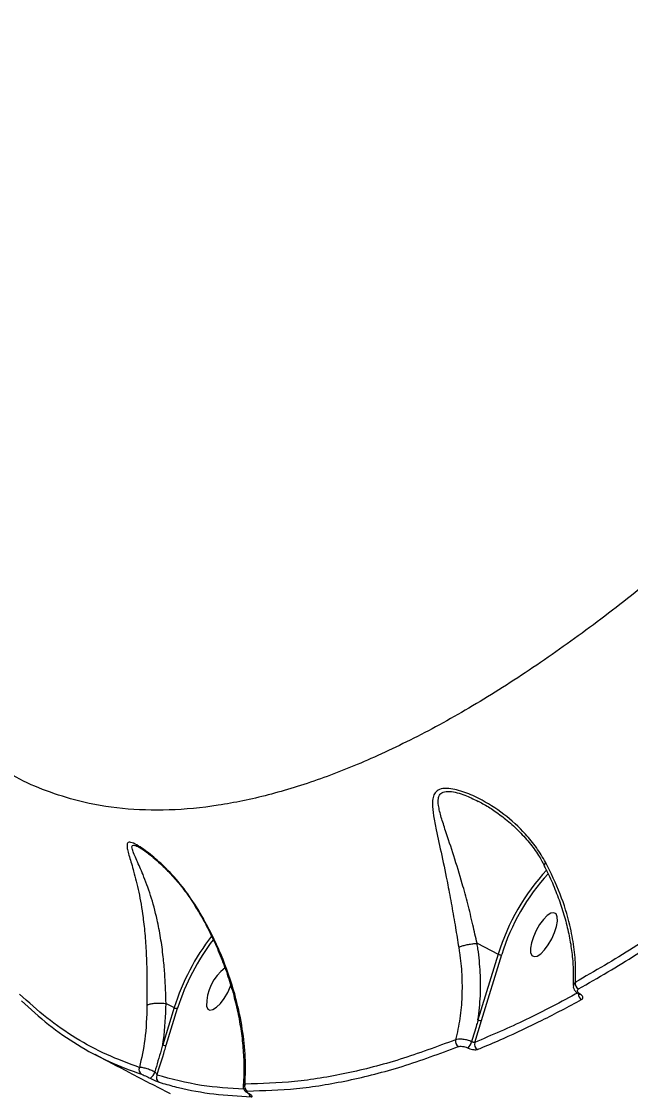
# Model space of a CAD drawing. Header units: millimetres. Extents: x -7447 to 8662, y -5576 to 6370.
# Drawn here: x 1336.4 to 1449.1, y -2376 to -2176.7 of the extents above; entities that cross this region are included whole.
import ezdxf

# ---------------------------------------------------------------- set-up
doc = ezdxf.new("R2010")
doc.units = ezdxf.units.MM
doc.layers.add('DiKom', color=7, linetype='Continuous')
doc.layers.add('DIKOM_ОБЪЕКТ', color=7, linetype='Continuous')
doc.styles.add('style1', font='arial.ttf', dxfattribs={"width": 0.8})
doc.dimstyles.new('1-50', dxfattribs={"dimtxt": 300, "dimasz": 200, "dimexe": 100, "dimexo": 0, "dimgap": 100, "dimtad": 1, "dimdec": 0, "dimtxsty": 'style1', "dimcen": 0, "dimclrd": 7, "dimclre": 7, "dimadec": 1, "dimazin": 2, "dimtfac": 1, "dimtdec": 0, "dimtmove": 1, "dimatfit": 3, "dimfxl": 0, "dimlwd": 25, "dimlwe": 18, "dimarcsym": 0})

# ---------------------------------------------------------------- blocks, each defined once
blk = doc.blocks.new('*D11')
at = {"color": 7, "linetype": 'Continuous', "lineweight": 18, "transparency": 16777216}
for p, q in [((2045.4, 3512.26), (7772.09, 3512.26)), ((-1858.48, -4091.08), (7772.09, -4091.08))]:
    blk.add_line(p, q, dxfattribs=at)
at = {"color": 7, "linetype": 'Continuous', "lineweight": 25, "transparency": 16777216}
blk.add_line((7672.09, -3891.08), (7672.09, 3312.26), dxfattribs=at)
at = {"color": 7, "linetype": 'Continuous', "transparency": 16777216}
for points in [[(7638.76, 3312.26), (7705.42, 3312.26), (7672.09, 3512.26)], [(7638.76, -3891.08), (7705.42, -3891.08), (7672.09, -4091.08)]]:
    blk.add_solid(points, dxfattribs=at)
at = {"layer": 'Defpoints', "color": 0, "linetype": 'Continuous', "transparency": 16777216}
for p in [(2045.4, 3512.26), (7672.09, 3512.26), (-1858.48, -4091.08)]:
    blk.add_point(p, dxfattribs=at)
at = {"color": 0, "linetype": 'Continuous', "lineweight": 15, "transparency": 16777216, "insert": (7418.92, 3.22), "char_height": 300, "attachment_point": 5, "rotation": 90, "style": 'style1'}
blk.add_mtext('7600', dxfattribs=at)
blk = doc.blocks.new('*D12')
at = {"layer": 'Defpoints', "color": 0, "transparency": 16777216}
for p in [(-7446.93, 5919.72), (-7446.93, 736.93), (6905.53, -2412.68)]:
    blk.add_point(p, dxfattribs=at)
at = {"layer": 'DiKom', "color": 7, "lineweight": 18, "transparency": 16777216}
for p, q in [((-7446.93, 736.93), (-7446.93, 6019.72)), ((6905.53, -2412.68), (6905.53, 6019.72))]:
    blk.add_line(p, q, dxfattribs=at)
at = {"layer": 'DiKom', "color": 7, "lineweight": 25, "transparency": 16777216}
blk.add_line((6705.53, 5919.72), (-7246.93, 5919.72), dxfattribs=at)
at = {"layer": 'DiKom', "color": 7, "transparency": 16777216}
for points in [[(-7246.93, 5953.05), (-7246.93, 5886.39), (-7446.93, 5919.72)], [(6705.53, 5953.05), (6705.53, 5886.39), (6905.53, 5919.72)]]:
    blk.add_solid(points, dxfattribs=at)
at = {"layer": 'DiKom', "color": 0, "transparency": 16777216, "insert": (-918.31, 6173), "char_height": 300, "attachment_point": 5, "style": 'style1'}
blk.add_mtext('14300', dxfattribs=at)
blk = doc.blocks.new('*D13')
at = {"layer": 'Defpoints', "color": 0, "transparency": 16777216}
for p in [(2049.72, 5594.27), (-1141.86, -5576.35), (8561.69, -5576.35)]:
    blk.add_point(p, dxfattribs=at)
at = {"layer": 'DiKom', "color": 7, "lineweight": 18, "transparency": 16777216}
for p, q in [((2049.72, 5594.27), (8661.69, 5594.27)), ((-1141.86, -5576.35), (8661.69, -5576.35))]:
    blk.add_line(p, q, dxfattribs=at)
at = {"layer": 'DiKom', "color": 7, "lineweight": 25, "transparency": 16777216}
blk.add_line((8561.69, 5394.27), (8561.69, -5376.35), dxfattribs=at)
at = {"layer": 'DiKom', "color": 7, "transparency": 16777216}
for points in [[(8528.35, 5394.27), (8595.02, 5394.27), (8561.69, 5594.27)], [(8528.35, -5376.35), (8595.02, -5376.35), (8561.69, -5576.35)]]:
    blk.add_solid(points, dxfattribs=at)
at = {"layer": 'DiKom', "color": 0, "transparency": 16777216, "insert": (8308.52, 8.96), "char_height": 300, "attachment_point": 5, "rotation": 90, "style": 'style1'}
blk.add_mtext('11200', dxfattribs=at)

msp = doc.modelspace()

# ---------------------------------------------------------------- linework, layer by layer
at = {"layer": 'DIKOM_ОБЪЕКТ', "color": 7, "linetype": 'Continuous', "lineweight": 15}
for p, q in [((1420.78, -2321.1), (1420.94, -2321.17)), ((1357.97, -2329.56), (1358.09, -2329.63)), ((1420.74, -2347.46), (1424.65, -2349.46)), ((1424.65, -2349.46), (1420.91, -2361.63)), ((1421.57, -2361.73), (1425.31, -2349.55)), ((1363.2, -2358.62), (1363.19, -2358.62)), ((1363.2, -2358.62), (1364.67, -2359.37)), ((1364.67, -2359.37), (1362.56, -2366.25)), ((1363.22, -2366.35), (1365.33, -2359.47)), ((1420.3, -2365.81), (1421.57, -2361.73))]:
    msp.add_line(p, q, dxfattribs=at)
at = {"layer": 'DIKOM_ОБЪЕКТ', "color": 7, "linetype": 'Continuous', "lineweight": 15, "flags": 128}
for points in [[(1430.64, -2349.18), (1430.88, -2349.71), (1431.29, -2349.93), (1431.85, -2349.82), (1432.51, -2349.39), (1433.22, -2348.67), (1433.92, -2347.73), (1434.56, -2346.63), (1435.08, -2345.47), (1435.44, -2344.35), (1435.61, -2343.34), (1435.58, -2342.54), (1435.35, -2342.01), (1434.94, -2341.79), (1434.38, -2341.89), (1433.72, -2342.33), (1433.01, -2343.04), (1432.3, -2343.99), (1431.67, -2345.09), (1431.15, -2346.24), (1430.79, -2347.37), (1430.61, -2348.38), (1430.64, -2349.18)], [(1370.67, -2359.1), (1370.9, -2359.63), (1371.31, -2359.85), (1371.87, -2359.74), (1372.53, -2359.31), (1373.25, -2358.59), (1373.95, -2357.65), (1374.59, -2356.55), (1375.11, -2355.39), (1375.17, -2355.21)], [(1378.49, -2375.31), (1378.53, -2375.32), (1378.59, -2375.34)]]:
    msp.add_lwpolyline(points, dxfattribs=at)
at = {"layer": 'DIKOM_ОБЪЕКТ', "color": 7, "linetype": 'Continuous', "lineweight": 15}
for centre, radius, start, end in [((1463.22, -2361.3), 40.34, 137.1696, 162.9275), ((1462.63, -2360.98), 39.03, 137.4074, 162.9734), ((1405.23, -2372.14), 42.51, 142.2525, 162.5254), ((1404.66, -2371.84), 41.23, 142.5811, 162.5284), ((1425.1, -2348.69), 0.886, 239.8677, 284.0298), ((1379.66, -2359.05), 9, 128.1629, 180.3235), ((1440.07, -2354.88), 1.16, 169.3357, 241.805), ((1440.65, -2356.83), 1.17, 179.6738, 241.5734), ((1439.68, -2356.59), 0.314, 242.7283, 294.2336), ((1365.12, -2358.61), 0.886, 239.8677, 284.0298), ((1421.36, -2360.87), 0.886, 239.8715, 284.026), ((1363.01, -2365.49), 0.886, 239.8662, 284.0313), ((1417.85, -2365.6), 1.12, 165.2411, 241.0836), ((1416.93, -2364.88), 2.91, 317.3604, 344.0873), ((1421.37, -2366.14), 1.12, 162.9823, 241.2728), ((1359.15, -2370.86), 0.988, 154.9298, 240.1145), ((1358.82, -2370.62), 2.36, 308.7495, 343.9995), ((1362.39, -2372.32), 0.994, 152.7231, 240.1233), ((1378.77, -2373.91), 1.04, 158.3687, 240.1966), ((1379.4, -2375.03), 0.969, 197.4739, 241.642)]:
    msp.add_arc(centre, radius, start, end, dxfattribs=at)
for points, knots in [([(1619.12, -2061.91), (1616.16, -2067.42), (1610.23, -2078.45), (1601.01, -2094.68), (1591.59, -2110.64), (1581.82, -2126.46), (1571.72, -2142.12), (1561.31, -2157.55), (1550.76, -2172.5), (1539.79, -2187.34), (1528.4, -2201.98), (1516.64, -2216.32), (1504.72, -2230.05), (1492.7, -2243.08), (1480.61, -2255.36), (1468.73, -2266.6), (1457.1, -2276.79), (1445.75, -2285.95), (1434.47, -2294.22), (1423.33, -2301.56), (1412.35, -2307.9), (1401.79, -2313.1), (1391.68, -2317.17), (1382.03, -2320.15), (1372.68, -2322.09), (1363.67, -2322.95), (1355.04, -2322.68), (1347.51, -2321.4), (1341.02, -2319.31), (1336.7, -2317.5), (1334.47, -2316.1), (1333.98, -2315.8)], [0, 0, 0, 0, 0.032434, 0.064907, 0.097379, 0.129813, 0.163577, 0.197385, 0.231192, 0.264956, 0.301667, 0.338406, 0.375117, 0.412901, 0.450715, 0.488498, 0.525088, 0.561705, 0.598295, 0.635952, 0.67364, 0.711297, 0.7478, 0.784331, 0.820833, 0.8584, 0.895997, 0.933564, 0.962721, 0.991879, 1, 1, 1, 1]), ([(1433.42, -2332.45), (1432.88, -2331.53), (1431.78, -2329.67), (1429.25, -2326.61), (1425.73, -2323.41), (1421.7, -2320.85), (1418.56, -2319.49), (1416.57, -2318.92), (1415.06, -2318.71), (1413.76, -2318.87), (1412.93, -2319.51), (1412.55, -2320.43), (1412.43, -2321.84), (1412.66, -2323.83), (1413.27, -2326.98), (1414.21, -2331.17), (1415.2, -2335.95), (1416.05, -2340.5), (1416.72, -2344.42), (1417.14, -2346.98), (1417.34, -2348.19)], [0, 0, 0, 0, 0.051564, 0.103894, 0.193805, 0.286397, 0.343697, 0.372758, 0.402467, 0.436679, 0.467108, 0.49646, 0.52697, 0.580376, 0.634947, 0.725167, 0.818122, 0.880203, 0.94389, 1, 1, 1, 1]), ([(1420.73, -2347.46), (1420.73, -2347.46), (1420.48, -2346.33), (1419.94, -2343.86), (1419.02, -2340.13), (1417.86, -2335.81), (1416.43, -2331.21), (1415.1, -2327.19), (1414.08, -2324.11), (1413.58, -2322.11), (1413.5, -2320.75), (1413.76, -2319.91), (1414.4, -2319.37), (1415.61, -2319.27), (1417.04, -2319.55), (1418.77, -2320.11), (1420.02, -2320.72), (1420.78, -2321.1)], [0, 0, 0, 0, 0.000047, 0.081094, 0.173223, 0.265474, 0.400079, 0.53479, 0.612389, 0.68976, 0.740967, 0.771129, 0.810756, 0.855572, 0.895827, 0.93627, 1, 1, 1, 1]), ([(1420.79, -2321.08), (1421.13, -2321.25), (1422.16, -2321.75), (1423.93, -2322.88), (1426.13, -2324.5), (1428.34, -2326.47), (1430.38, -2328.73), (1432.02, -2330.91), (1432.84, -2332.42), (1433.17, -2333.04)], [0, 0, 0, 0, 0.069693, 0.208827, 0.364809, 0.540033, 0.715959, 0.882741, 1, 1, 1, 1]), ([(1487.91, -2319.7), (1484.2, -2322.81), (1476.78, -2329.02), (1465.8, -2337.37), (1454.96, -2344.94), (1446.01, -2350.62), (1440.72, -2353.64), (1438.93, -2354.67)], [0, 0, 0, 0, 0.220311, 0.440621, 0.663084, 0.885546, 1, 1, 1, 1]), ([(1439.52, -2355.9), (1441.32, -2354.87), (1446.58, -2351.86), (1455.48, -2346.22), (1466.31, -2338.66), (1477.35, -2330.29), (1484.86, -2324), (1488.62, -2320.85)], [0, 0, 0, 0, 0.114454, 0.334765, 0.555075, 0.777538, 1, 1, 1, 1]), ([(1368.81, -2340.69), (1367.96, -2339.41), (1366.23, -2336.82), (1363.38, -2333.7), (1361.02, -2331.55), (1359.31, -2330.22), (1358.01, -2329.34), (1356.84, -2328.74), (1356.03, -2328.69), (1355.9, -2329.33), (1356.09, -2330.32), (1356.51, -2331.79), (1357.24, -2334.2), (1358.17, -2337.91), (1358.88, -2342), (1359.32, -2346.04), (1359.54, -2349.53), (1359.64, -2352.96), (1359.66, -2356.06), (1359.66, -2358.02), (1359.65, -2358.93)], [0, 0, 0, 0, 0.075313, 0.152118, 0.213184, 0.244131, 0.275684, 0.312981, 0.350599, 0.401222, 0.437875, 0.474586, 0.55079, 0.640338, 0.732645, 0.793, 0.85494, 0.904775, 0.956105, 1, 1, 1, 1]), ([(1363.19, -2358.62), (1363.19, -2358.62), (1363.17, -2357.8), (1363.1, -2355.9), (1362.95, -2352.99), (1362.66, -2349.73), (1362.2, -2346.39), (1361.46, -2342.51), (1360.35, -2338.51), (1359.03, -2334.89), (1357.72, -2332.01), (1357.01, -2330.37), (1356.84, -2329.59), (1356.93, -2329.27), (1357.24, -2329.26), (1357.61, -2329.37), (1357.82, -2329.48), (1357.97, -2329.56)], [0, 0, 0, 0, 0.000017, 0.061388, 0.133677, 0.206037, 0.295133, 0.384345, 0.517605, 0.651023, 0.758321, 0.864921, 0.899201, 0.933353, 0.974338, 0.982327, 1, 1, 1, 1]), ([(1357.97, -2329.55), (1357.99, -2329.55), (1358.07, -2329.59), (1358.45, -2329.8), (1359.1, -2330.23), (1360.02, -2330.91), (1361.18, -2331.85), (1362.57, -2333.11), (1364.23, -2334.8), (1366.04, -2336.9), (1367.62, -2339), (1368.46, -2340.41), (1368.76, -2340.92)], [0, 0, 0, 0, 0.006879, 0.059383, 0.125188, 0.206115, 0.303283, 0.416665, 0.551752, 0.72698, 0.900845, 1, 1, 1, 1]), ([(1433.12, -2333.04), (1433.28, -2333.35), (1433.99, -2334.67), (1435.03, -2337.06), (1436.23, -2340.2), (1437.18, -2343.36), (1437.9, -2346.49), (1438.36, -2349.56), (1438.58, -2352.52), (1438.52, -2354.37), (1438.49, -2355.28)], [0, 0, 0, 0, 0.039771, 0.174749, 0.311422, 0.449459, 0.588423, 0.727798, 0.866972, 1, 1, 1, 1]), ([(1433.42, -2332.45), (1433.41, -2332.46), (1433.29, -2332.6), (1433.15, -2332.82), (1433.2, -2332.94), (1433.22, -2332.99)], [0, 0, 0, 0, 0.06153, 0.617188, 1, 1, 1, 1]), ([(1438.93, -2354.67), (1438.96, -2353.77), (1439.03, -2351.65), (1438.73, -2348.12), (1437.87, -2343.58), (1436.27, -2338.3), (1434.38, -2334.41), (1433.42, -2332.45)], [0, 0, 0, 0, 0.130165, 0.308135, 0.488274, 0.74085, 1, 1, 1, 1]), ([(1368.81, -2340.69), (1368.8, -2340.71), (1368.76, -2340.8), (1368.79, -2340.86), (1368.81, -2340.9)], [0, 0, 0, 0, 0.177307, 1, 1, 1, 1]), ([(1368.78, -2340.92), (1369, -2341.29), (1369.87, -2342.69), (1371.19, -2345.21), (1372.73, -2348.48), (1374.08, -2351.87), (1375.24, -2355.35), (1376.19, -2358.89), (1376.91, -2362.43), (1377.39, -2365.95), (1377.6, -2369.39), (1377.61, -2372.05), (1377.47, -2373.51), (1377.43, -2373.9)], [0, 0, 0, 0, 0.033472, 0.126959, 0.223302, 0.322626, 0.424862, 0.529722, 0.636404, 0.743771, 0.851803, 0.960411, 1, 1, 1, 1]), ([(1377.81, -2373.52), (1377.86, -2371.89), (1377.96, -2368.59), (1377.38, -2363.29), (1376.13, -2357.25), (1374.3, -2351.66), (1372.15, -2346.75), (1370.47, -2343.48), (1369.28, -2341.48), (1368.81, -2340.69)], [0, 0, 0, 0, 0.161026, 0.323858, 0.493661, 0.708324, 0.818538, 0.928736, 1, 1, 1, 1]), ([(1417.34, -2348.19), (1417.39, -2348.51), (1417.66, -2350.2), (1417.96, -2353.26), (1417.98, -2357.34), (1417.63, -2361.41), (1417.06, -2364.01), (1416.77, -2365.32)], [0, 0, 0, 0, 0.056392, 0.28829, 0.522768, 0.760006, 1, 1, 1, 1]), ([(1417.34, -2348.19), (1417.36, -2348.17), (1417.46, -2348.13), (1417.75, -2348.01), (1418.32, -2347.84), (1419.12, -2347.66), (1419.97, -2347.52), (1420.48, -2347.48), (1420.73, -2347.46)], [0, 0, 0, 0, 0.035017, 0.155247, 0.366428, 0.577625, 0.788809, 1, 1, 1, 1]), ([(1420.74, -2347.46), (1420.74, -2347.46), (1420.74, -2347.46), (1420.73, -2347.46), (1420.73, -2347.46)], [0, 0, 0, 0, 0.677899, 1, 1, 1, 1]), ([(1420.91, -2361.63), (1421.09, -2360.15), (1421.43, -2357.28), (1421.39, -2352.87), (1421.08, -2349.62), (1420.8, -2347.81), (1420.74, -2347.46)], [0, 0, 0, 0, 0.320828, 0.62235, 0.927229, 1, 1, 1, 1]), ([(1438.93, -2354.67), (1438.89, -2354.7), (1438.71, -2354.85), (1438.55, -2355.05), (1438.57, -2355.24), (1438.57, -2355.27)], [0, 0, 0, 0, 0.212533, 0.854598, 1, 1, 1, 1]), ([(1358.26, -2370.44), (1356.22, -2369.69), (1352.15, -2368.2), (1346.45, -2365.1), (1341.05, -2361.41), (1337.74, -2358.37), (1336.09, -2356.85)], [0, 0, 0, 0, 0.249097, 0.498195, 0.749098, 1, 1, 1, 1]), ([(1439.52, -2356.58), (1436.26, -2358.31), (1429.73, -2361.8), (1423.45, -2364.47), (1420.3, -2365.81)], [0, 0, 0, 0, 0.499449, 1, 1, 1, 1]), ([(1438.56, -2355.28), (1438.56, -2355.3), (1438.51, -2355.48), (1438.61, -2355.85), (1438.86, -2356.31), (1439.19, -2356.65), (1439.46, -2356.81), (1439.54, -2356.85)], [0, 0, 0, 0, 0.026706, 0.286, 0.547822, 0.863192, 1, 1, 1, 1]), ([(1439.81, -2356.87), (1439.69, -2356.79), (1439.47, -2356.64), (1439.3, -2356.38), (1439.28, -2356.14), (1439.39, -2355.99), (1439.49, -2355.92), (1439.52, -2355.9)], [0, 0, 0, 0, 0.226334, 0.452703, 0.682346, 0.920747, 1, 1, 1, 1]), ([(1439.52, -2356.86), (1439.53, -2356.87), (1439.59, -2356.9), (1439.64, -2356.95), (1439.65, -2356.96), (1439.65, -2356.96)], [0, 0, 0, 0, 0.109953, 0.57307, 1, 1, 1, 1]), ([(1440.09, -2357.86), (1440.12, -2357.84), (1440.23, -2357.77), (1440.34, -2357.62), (1440.31, -2357.38), (1440.14, -2357.12), (1439.92, -2356.95), (1439.81, -2356.87)], [0, 0, 0, 0, 0.079595, 0.319474, 0.5498, 0.774856, 1, 1, 1, 1]), ([(1336.44, -2358.1), (1338.09, -2359.61), (1341.37, -2362.63), (1346.77, -2366.33), (1352.49, -2369.46), (1356.61, -2370.96), (1358.66, -2371.72)], [0, 0, 0, 0, 0.249097, 0.498193, 0.749096, 1, 1, 1, 1]), ([(1359.65, -2358.93), (1359.59, -2361.07), (1359.46, -2365.01), (1358.64, -2368.74), (1358.26, -2370.44)], [0, 0, 0, 0, 0.54255, 1, 1, 1, 1]), ([(1359.65, -2358.93), (1359.67, -2358.92), (1359.78, -2358.85), (1360.11, -2358.72), (1360.75, -2358.58), (1361.55, -2358.51), (1362.42, -2358.52), (1362.93, -2358.58), (1363.19, -2358.62)], [0, 0, 0, 0, 0.031938, 0.204857, 0.403642, 0.602422, 0.801208, 1, 1, 1, 1]), ([(1362.56, -2366.25), (1362.61, -2365.95), (1363, -2363.46), (1363.1, -2360.88), (1363.2, -2358.62)], [0, 0, 0, 0, 0.121423, 1, 1, 1, 1]), ([(1420.83, -2367.11), (1421.15, -2366.98), (1422.74, -2366.33), (1426.69, -2364.63), (1432.76, -2361.78), (1437.65, -2359.17), (1440.09, -2357.86)], [0, 0, 0, 0, 0.050768, 0.253853, 0.626699, 1, 1, 1, 1]), ([(1420.91, -2361.63), (1420.83, -2361.93), (1420.45, -2363.28), (1420.05, -2364.63), (1419.73, -2365.68)], [0, 0, 0, 0, 0.218551, 1, 1, 1, 1]), ([(1419.73, -2365.68), (1419.68, -2365.66), (1419.37, -2365.53), (1418.77, -2365.34), (1417.96, -2365.2), (1417.24, -2365.18), (1416.93, -2365.27), (1416.77, -2365.32)], [0, 0, 0, 0, 0.048543, 0.286735, 0.524705, 0.762281, 1, 1, 1, 1]), ([(1362.56, -2366.25), (1362.47, -2366.58), (1361.99, -2368.25), (1361.49, -2369.92), (1361.09, -2371.27)], [0, 0, 0, 0, 0.19413, 1, 1, 1, 1]), ([(1361.51, -2371.86), (1361.98, -2370.35), (1362.56, -2368.51), (1363.12, -2366.67), (1363.22, -2366.35)], [0, 0, 0, 0, 0.824276, 1, 1, 1, 1]), ([(1416.77, -2365.32), (1413.32, -2366.6), (1406.42, -2369.16), (1396.5, -2371.67), (1386.89, -2373.29), (1380.83, -2373.44), (1377.81, -2373.52)], [0, 0, 0, 0, 0.248594, 0.497189, 0.748595, 1, 1, 1, 1]), ([(1378.25, -2374.81), (1381.25, -2374.73), (1387.25, -2374.57), (1396.84, -2372.98), (1406.81, -2370.47), (1413.81, -2367.88), (1417.31, -2366.58)], [0, 0, 0, 0, 0.248595, 0.49719, 0.748595, 1, 1, 1, 1]), ([(1417.31, -2366.58), (1417.4, -2366.56), (1417.59, -2366.51), (1418.02, -2366.53), (1418.5, -2366.63), (1418.86, -2366.76), (1419.04, -2366.84), (1419.07, -2366.85)], [0, 0, 0, 0, 0.237819, 0.475537, 0.713524, 0.951517, 1, 1, 1, 1]), ([(1419.07, -2366.85), (1419.1, -2366.86), (1419.29, -2366.94), (1419.64, -2367.07), (1420.12, -2367.16), (1420.55, -2367.19), (1420.74, -2367.14), (1420.83, -2367.11)], [0, 0, 0, 0, 0.047916, 0.285638, 0.52363, 0.761776, 1, 1, 1, 1]), ([(1420.3, -2365.81), (1420.27, -2365.81), (1420.21, -2365.82), (1420.07, -2365.8), (1419.92, -2365.76), (1419.8, -2365.71), (1419.74, -2365.68), (1419.73, -2365.68)], [0, 0, 0, 0, 0.238535, 0.477025, 0.714985, 0.952226, 1, 1, 1, 1]), ([(1350.01, -2368.01), (1352.14, -2369.14), (1356.74, -2371.6), (1361.41, -2373.97), (1363.92, -2375.25)], [0, 0, 0, 0, 0.460412, 1, 1, 1, 1]), ([(1361.09, -2371.27), (1360.84, -2371.16), (1360.31, -2370.92), (1359.48, -2370.64), (1358.72, -2370.46), (1358.41, -2370.45), (1358.26, -2370.44)], [0, 0, 0, 0, 0.224109, 0.480729, 0.741504, 1, 1, 1, 1]), ([(1358.66, -2371.72), (1358.75, -2371.75), (1358.92, -2371.81), (1359.35, -2372), (1359.83, -2372.22), (1360.15, -2372.38), (1360.29, -2372.46)], [0, 0, 0, 0, 0.263265, 0.526669, 0.781352, 1, 1, 1, 1]), ([(1360.29, -2372.46), (1360.44, -2372.53), (1360.75, -2372.69), (1361.23, -2372.91), (1361.65, -2373.09), (1361.82, -2373.15), (1361.9, -2373.18)], [0, 0, 0, 0, 0.221392, 0.474407, 0.737314, 1, 1, 1, 1]), ([(1361.51, -2371.86), (1361.5, -2371.81), (1361.47, -2371.71), (1361.37, -2371.54), (1361.24, -2371.4), (1361.14, -2371.31), (1361.1, -2371.27), (1361.09, -2371.27)], [0, 0, 0, 0, 0.294564, 0.573845, 0.814392, 0.960324, 1, 1, 1, 1]), ([(1377.57, -2374.47), (1374.94, -2374.31), (1369.34, -2373.98), (1364.22, -2372.59), (1361.51, -2371.86)], [0, 0, 0, 0, 0.471009, 1, 1, 1, 1]), ([(1361.9, -2373.18), (1362.14, -2373.25), (1363.32, -2373.61), (1366.63, -2374.48), (1371.99, -2375.5), (1376.62, -2375.75), (1378.94, -2375.88)], [0, 0, 0, 0, 0.044143, 0.220721, 0.610016, 1, 1, 1, 1]), ([(1377.47, -2373.91), (1377.47, -2374), (1377.46, -2374.21), (1377.57, -2374.49), (1377.74, -2374.74), (1378.01, -2375), (1378.28, -2375.19), (1378.53, -2375.32), (1378.57, -2375.35)], [0, 0, 0, 0, 0.127131, 0.274909, 0.423493, 0.611001, 0.934811, 1, 1, 1, 1]), ([(1377.81, -2373.52), (1377.72, -2373.57), (1377.53, -2373.66), (1377.49, -2373.82), (1377.47, -2373.91)], [0, 0, 0, 0, 0.428093, 1, 1, 1, 1]), ([(1378.59, -2375.34), (1378.48, -2375.28), (1378.28, -2375.15), (1378.1, -2375), (1378.04, -2374.88), (1378.09, -2374.81), (1378.21, -2374.81), (1378.25, -2374.81)], [0, 0, 0, 0, 0.192069, 0.383575, 0.590214, 0.834085, 1, 1, 1, 1]), ([(1378.49, -2375.31), (1378.49, -2375.31), (1378.57, -2375.33), (1378.66, -2375.41), (1378.74, -2375.47), (1378.74, -2375.47), (1378.74, -2375.47)], [0, 0, 0, 0, 0.000317, 0.433191, 0.797066, 1, 1, 1, 1]), ([(1378.94, -2375.88), (1378.98, -2375.88), (1379.1, -2375.88), (1379.16, -2375.81), (1379.09, -2375.69), (1378.91, -2375.53), (1378.69, -2375.4), (1378.59, -2375.34)], [0, 0, 0, 0, 0.16551, 0.412041, 0.620052, 0.809701, 1, 1, 1, 1])]:
    msp.add_open_spline(points, degree=3, knots=knots, dxfattribs=at)

# ---------------------------------------------------------------- dimensions: what is measured, and where the dimension line sits
at = {"color": 7, "linetype": 'Continuous', "lineweight": 15}
dim = msp.add_linear_dim(base=(7672.09, 3512.26), p1=(-1858.48, -4091.08), p2=(2045.4, 3512.26), angle=270, text='7600', dimstyle='1-50', dxfattribs=at)
dim.commit()
dim.dimension.update_dxf_attribs({"geometry": '*D11', "text_midpoint": (7672.09, 3.22), "dimtype": 160})
at = {"layer": 'DiKom'}
for base, p1, p2, angle, text, picture, middle in [((-7446.93, 5919.72), (6905.53, -2412.68), (-7446.93, 736.93), 180, '14300', '*D12', (-918.31, 5919.72)), ((8561.69, -5576.35), (2049.72, 5594.27), (-1141.86, -5576.35), 270, '11200', '*D13', (8561.69, 8.96))]:
    dim = msp.add_linear_dim(base=base, p1=p1, p2=p2, angle=angle, text=text, dimstyle='1-50', dxfattribs=at)
    dim.commit()
    dim.dimension.update_dxf_attribs({"geometry": picture, "text_midpoint": middle, "dimtype": 160})

doc.saveas('drawing.dxf')
